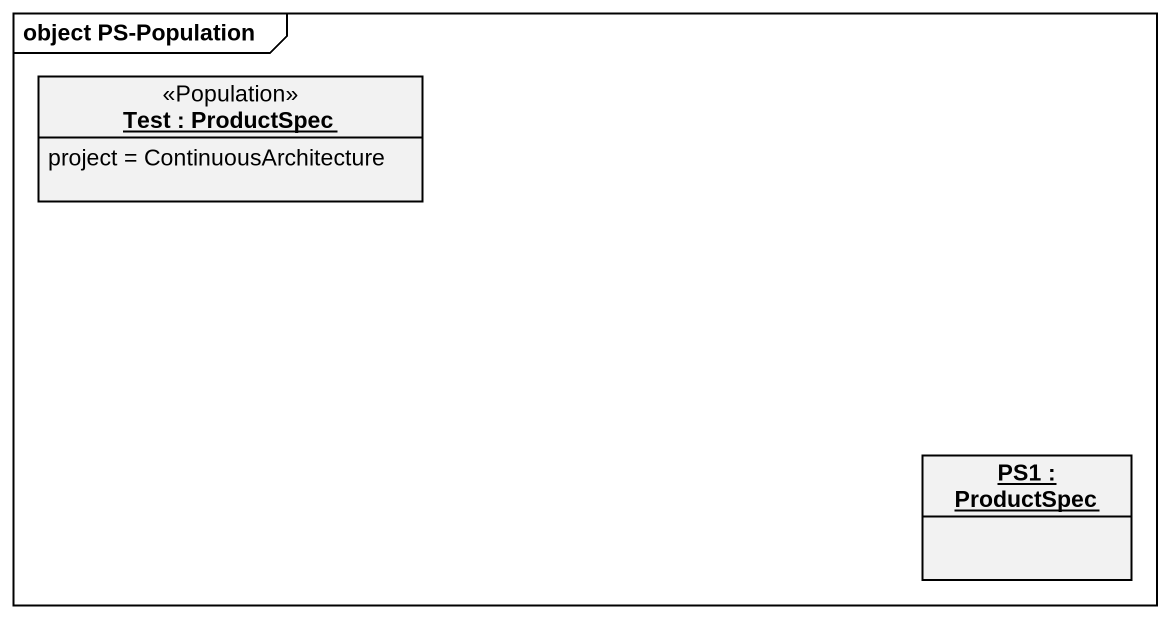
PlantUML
@startuml
mainframe object PS-Population
hide circle
hide empty members
object "Test : ProductSpec" as Test <<Population>> {
  project = ContinuousArchitecture
}
object "PS1 : ProductSpec" as PS1
@enduml
